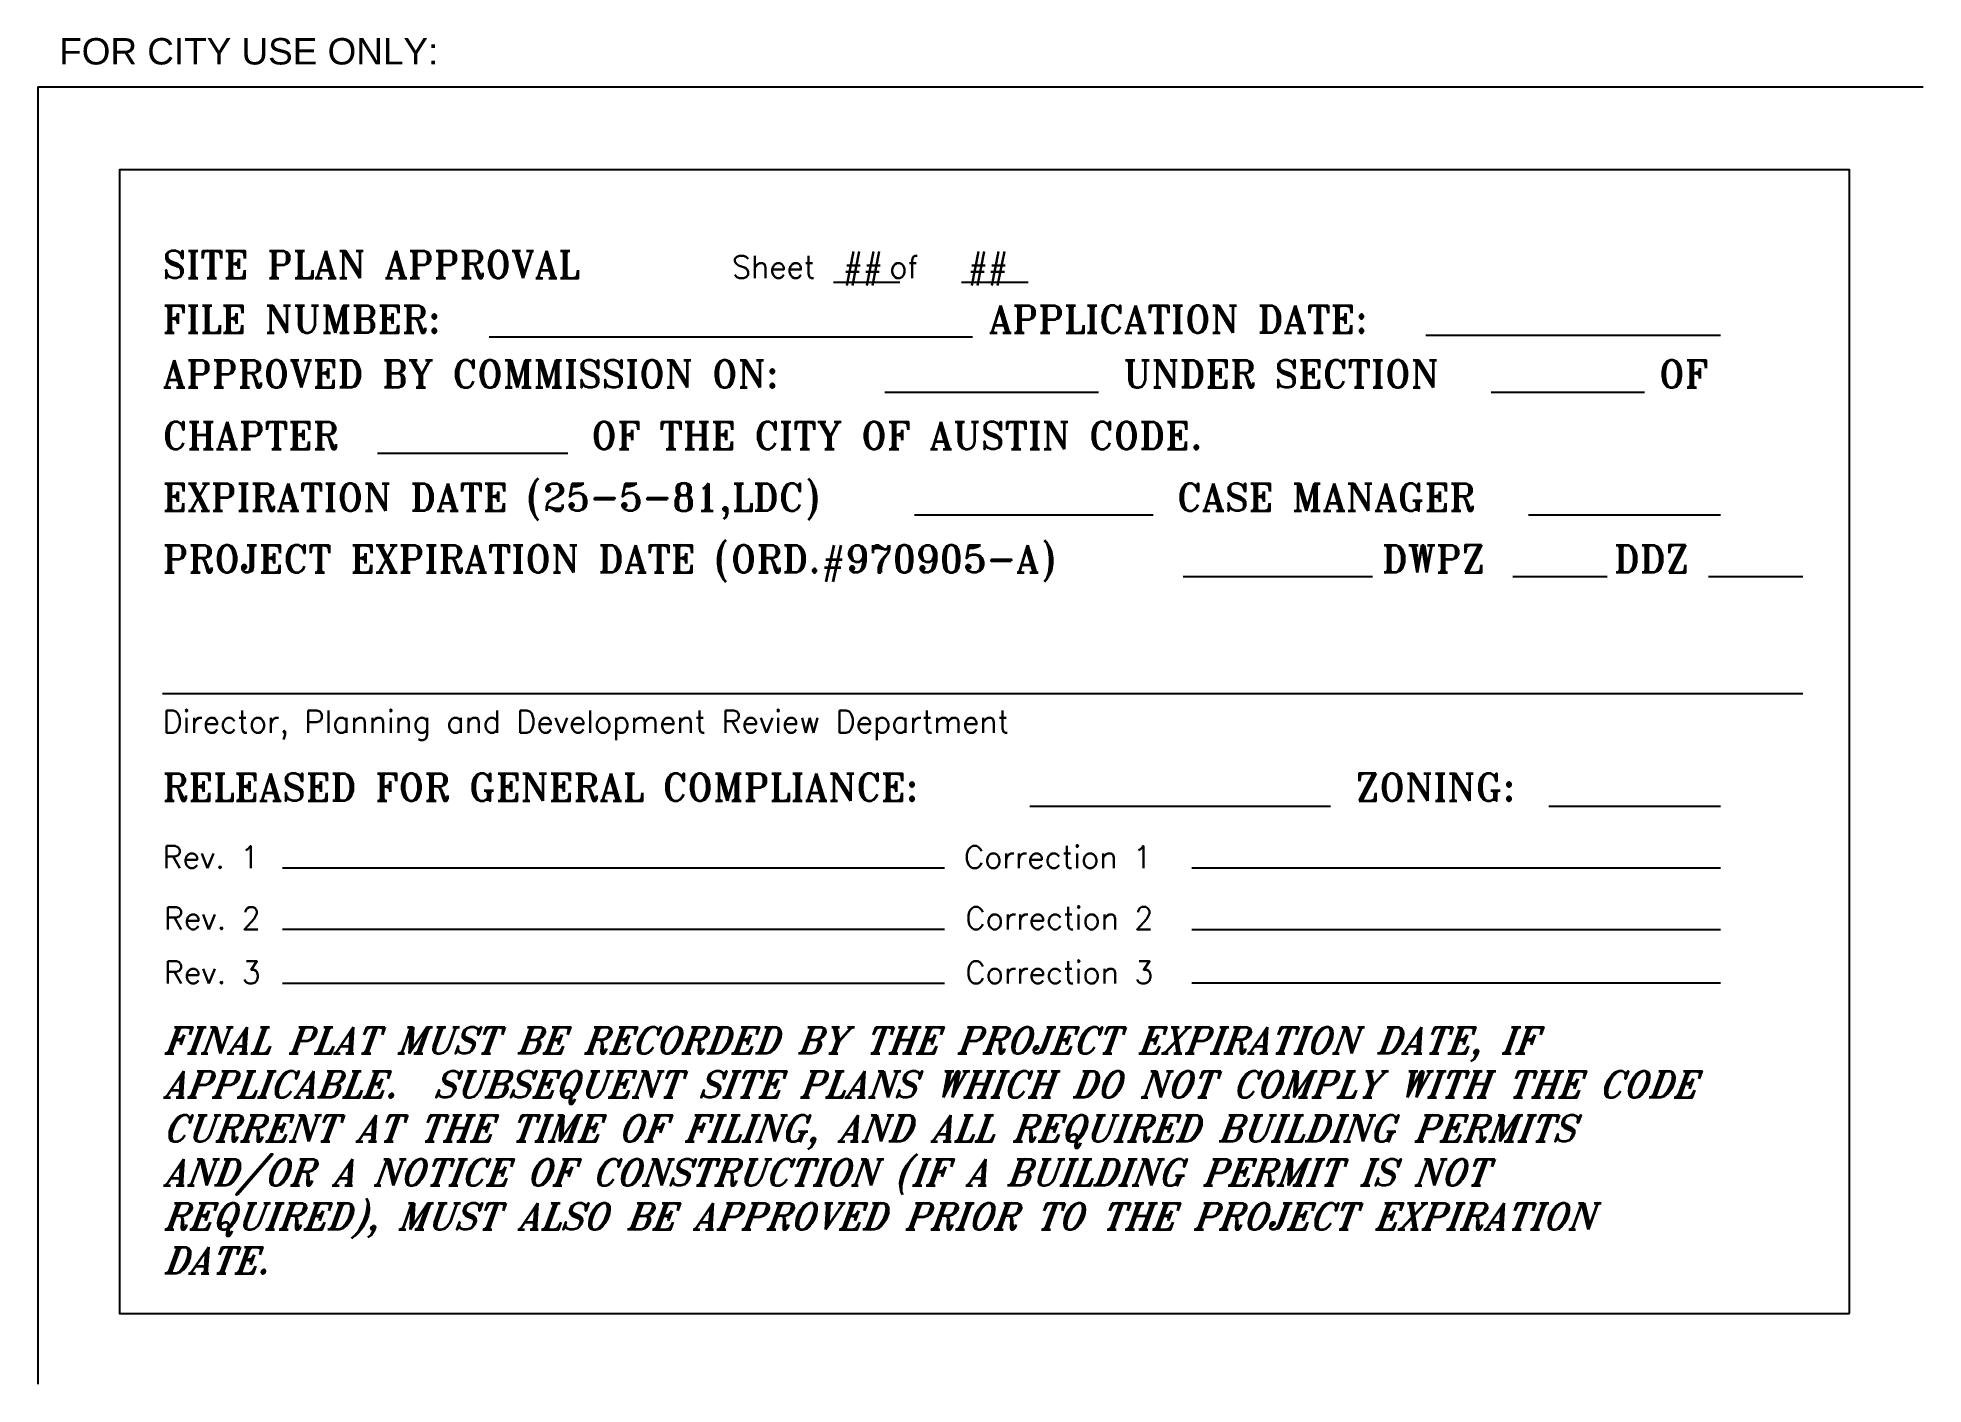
# Paper-space layout 'Layout1' of a CAD drawing. Header units: feet. Extents: x 0.4 to 33.5, y 0.6 to 7.7.
# Drawn here: x 28.5 to 33.5, y 0.85 to 4.421 of the extents above; entities outside this region: 4.
# The model-space entities are those that its viewports show. They can reach past a viewport. Long polylines and large blocks are cut down to what shows.
import ezdxf
from ezdxf import colors
from ezdxf.entities.mleader import LeaderData, LeaderLine
from ezdxf.enums import TextEntityAlignment as Align
from ezdxf.math import Vec2, Vec3

# ---------------------------------------------------------------- set-up
doc = ezdxf.new("R2010")
doc.units = ezdxf.units.FT
doc.header["$MEASUREMENT"] = 0
doc.layers.get('0').update_dxf_attribs({"color": 30})
doc.layers.get('Defpoints').update_dxf_attribs({"color": 30})
for name, color, linetype in [('_XREF', 1, 'Continuous'), ('C-ALIGN-TABLE', 3, 'Continuous'), ('C-DIMS', 2, 'Continuous'), ('COA', 3, 'Continuous')]:
    doc.layers.add(name, color=color, linetype=linetype)
doc.styles.add('ARIAL', font='arial.ttf')
doc.styles.add('Bury-Simplex', font='simplex.shx')
doc.styles.add('ROMANS', font='ROMANS.SHX')
doc.styles.add('ROMANT', font='ROMANT.SHX', dxfattribs={"height": 0.1})
doc.styles.get("Standard").update_dxf_attribs({"font": 'SIMPLEX.SHX'})

# ---------------------------------------------------------------- blocks, each defined once
blk = doc.blocks.new('bb')
at = {"layer": '_XREF'}
blk.add_line((2484.2943, -179.7608), (2488.967, -180.4368), dxfattribs=at)
for points in [[(2479.2353, -177.2365), (2488.967, -177.2365), (2488.967, -180.4368), (2479.2353, -180.4368)], [(2484.1216, -179.6375), (2484.2943, -179.6375), (2484.2943, -179.7608), (2484.1216, -179.7608)]]:
    blk.add_lwpolyline(points, close=True, dxfattribs=at)
blk = doc.blocks.new('_TagHexagon')
at = {"color": 0, "linetype": 'ByBlock', "transparency": 16777216}
blk.add_lwpolyline([(-0.1443, 0), (-0.0722, 0.125), (0.0722, 0.125), (0.1443, 0), (0.0722, -0.125), (-0.0722, -0.125)], close=True, dxfattribs=at)
at = {"layer": 'C-DIMS', "color": 0, "transparency": 16777216, "style": 'ARIAL'}
blk.add_attdef('TAGNUMBER', text='', height=0.0938, dxfattribs=at).set_placement((0, 0), align=Align.MIDDLE)

msp = doc.modelspace()

# ---------------------------------------------------------------- block references
at = {"layer": 'C-ALIGN-TABLE', "xscale": 40.54652674428195, "yscale": 40.54652674428195, "zscale": 40.54652674428195}
msp.add_blockref('bb', (-98238.38, 7104.04), dxfattribs=at)

# ---------------------------------------------------------------- texts
at = {"layer": 'Defpoints', "char_height": 16, "attachment_point": 5, "rotation": 90, "style": 'Bury-Simplex'}
for s, insert in [('PRESSURE PIPE NETWORK STYLES', (2330.78, 81.7)), ('PIPE NETWORK STYLES', (2030.78, 81.7))]:
    msp.add_mtext(s, dxfattribs=dict(at, insert=insert))

# ---------------------------------------------------------------- leaders
at = {"layer": '_XREF'}
ml = msp.add_multileader_block('Standard', dxfattribs=at)
ml.set_content('_TagHexagon', color=256, scale=40)
ml.set_attribute('TAGNUMBER', '6', width=0)
ml.set_leader_properties(color=256)
ml.build(insert=Vec2(0, 0))
ml.multileader.update_dxf_attribs({"dogleg_length": 0.12, "arrow_head_size": 6, "scale": 40})
ctx = ml.context
ctx.base_point, ctx.scale, ctx.char_height, ctx.arrow_head_size, ctx.landing_gap_size, ctx.plane_origin = Vec3(1794.47, -142.75), 40, 3.2, 6, 1.6, Vec3(1735.76, -214.6)
notes = []
notes.append((ctx, [(0, (1, 1, 0), (1789.67, -142.75), (1, 0), 4.8, [(0, [(1787.2, -155.86)], 0, [])])]))
ctx.block.insert = Vec3(1800.24, -142.75)
ml = msp.add_multileader_block('Standard', dxfattribs=at)
ml.set_content('_TagHexagon', color=256, scale=40)
ml.set_attribute('TAGNUMBER', '2', width=0)
ml.set_leader_properties(color=256)
ml.build(insert=Vec2(0, 0))
ml.multileader.update_dxf_attribs({"dogleg_length": 0.12, "arrow_head_size": 6, "scale": 40})
ctx = ml.context
ctx.base_point, ctx.scale, ctx.char_height, ctx.arrow_head_size, ctx.landing_gap_size, ctx.plane_origin = Vec3(1772.44, -143.54), 40, 3.2, 6, 1.6, Vec3(1713.73, -215.39)
notes.append((ctx, [(0, (1, 1, 0), (1767.64, -143.54), (1, 0), 4.8, [(0, [(1731.94, -178.27)], 0, [])])]))
ctx.block.insert = Vec3(1778.21, -143.54)
ml = msp.add_multileader_block('Standard', dxfattribs=at)
ml.set_content('_TagHexagon', color=256, scale=40)
ml.set_attribute('TAGNUMBER', '5', width=0)
ml.set_leader_properties(color=256)
ml.build(insert=Vec2(0, 0))
ml.multileader.update_dxf_attribs({"dogleg_length": 0.12, "arrow_head_size": 6, "scale": 40})
ctx = ml.context
ctx.base_point, ctx.scale, ctx.char_height, ctx.arrow_head_size, ctx.landing_gap_size, ctx.plane_origin = Vec3(2485.71, -155.89), 40, 3.2, 6, 1.6, Vec3(2427, -227.74)
notes.append((ctx, [(0, (1, 1, 0), (2480.91, -155.89), (1, 0), 4.8, [(0, [(2445.21, -190.62)], 0, [])])]))
ctx.block.insert = Vec3(2491.48, -155.89)
ml = msp.add_multileader_block('Standard', dxfattribs=at)
ml.set_content('_TagHexagon', color=256, scale=40)
ml.set_attribute('TAGNUMBER', '3', width=0)
ml.set_leader_properties(color=256)
ml.build(insert=Vec2(0, 0))
ml.multileader.update_dxf_attribs({"dogleg_length": 0.12, "arrow_head_size": 6, "scale": 40})
ctx = ml.context
ctx.base_point, ctx.scale, ctx.char_height, ctx.arrow_head_size, ctx.landing_gap_size, ctx.plane_origin = Vec3(1770.39, -165.02), 40, 3.2, 6, 1.6, Vec3(1711.68, -236.87)
notes.append((ctx, [(0, (1, 1, 0), (1765.59, -165.02), (1, 0), 4.8, [(0, [(1729.89, -199.75)], 0, [])])]))
ctx.block.insert = Vec3(1776.16, -165.02)
ml = msp.add_multileader_block('Standard', dxfattribs=at)
ml.set_content('_TagHexagon', color=256, scale=40)
ml.set_attribute('TAGNUMBER', '5', width=0)
ml.set_leader_properties(color=256)
ml.build(insert=Vec2(0, 0))
ml.multileader.update_dxf_attribs({"dogleg_length": 0.12, "arrow_head_size": 6, "scale": 40})
ctx = ml.context
ctx.base_point, ctx.scale, ctx.char_height, ctx.arrow_head_size, ctx.landing_gap_size, ctx.plane_origin = Vec3(1801.26, -165.06), 40, 3.2, 6, 1.6, Vec3(1742.55, -236.91)
notes.append((ctx, [(0, (1, 1, 0), (1796.46, -165.06), (1, 0), 4.8, [(0, [(1760.76, -199.79)], 0, [])])]))
ctx.block.insert = Vec3(1807.03, -165.06)
for ctx, leaders in notes:
    for number, flags, end, landing, length, lines in leaders:
        leader = LeaderData()
        leader.index, (leader.has_last_leader_line, leader.has_dogleg_vector, leader.attachment_direction) = number, flags
        leader.last_leader_point, leader.dogleg_vector, leader.dogleg_length = Vec3(end), Vec3(landing), length
        for number, points, colour, breaks in lines:
            line = LeaderLine()
            line.index, line.vertices, line.color, line.breaks = number, Vec3.list(points), colors.encode_raw_color(colour), breaks
            leader.lines.append(line)
        ctx.leaders.append(leader)

psp = doc.layouts.get("Layout1")

# ---------------------------------------------------------------- linework, layer by layer
at = {"layer": '_XREF', "flags": 128}
psp.add_lwpolyline([(5.911, 3.9634), (5.906, 0.6094), (10.1402, 0.5604), (10.0258, 2.3087), (7.3446, 2.7662), (8.4563, 3.8936)], close=True, dxfattribs=at)
at = {"layer": 'COA'}
for p, q in [((28.5, 4.2904), (33.5, 4.2904)), ((28.5, 4.2904), (28.5, 0.85)), ((30.61, 3.7722), (30.7865, 3.7722)), ((30.95, 3.7722), (31.1265, 3.7722)), ((29.6975, 3.6276), (30.9786, 3.6276)), ((32.1811, 3.6317), (32.9619, 3.6317)), ((30.7464, 3.4807), (31.3133, 3.4807)), ((32.3543, 3.4807), (32.7611, 3.4807)), ((29.401, 3.3194), (29.9054, 3.3194)), ((30.8247, 3.1558), (31.4576, 3.1558)), ((32.4534, 3.1558), (32.9619, 3.1558)), ((31.537, 2.9923), (32.0394, 2.9923)), ((32.4114, 2.9923), (32.6617, 2.9923)), ((32.9305, 2.9923), (33.1807, 2.9923)), ((28.831, 2.6818), (33.1807, 2.6818)), ((31.1306, 2.383), (31.9279, 2.383)), ((32.5071, 2.383), (32.9619, 2.383)), ((29.1489, 2.2191), (30.9048, 2.2191)), ((31.5605, 2.2191), (32.9619, 2.2191)), ((29.1489, 2.0572), (30.9048, 2.0572)), ((31.5605, 2.0558), (32.9619, 2.0558)), ((29.1489, 1.9134), (30.9048, 1.9134)), ((31.5605, 1.9143), (32.9619, 1.9143))]:
    psp.add_line(p, q, dxfattribs=at)
psp.add_lwpolyline([(33.3044, 1.0373), (33.3044, 4.0704), (28.7173, 4.0704), (28.7173, 1.0373)], close=True, dxfattribs=at)

# ---------------------------------------------------------------- texts
for s, height, style, p in [('FOR CITY USE ONLY:', 0.07, 'ARIAL', (28.557, 4.3497)), ('SITE PLAN APPROVAL', 0.072625, 'ROMANT', (28.831, 3.7832)), ('##', 0.05932, 'ROMANS', (30.635, 3.7832)), ('##', 0.05932, 'ROMANS', (30.9667, 3.7832)), ('Sheet    of', 0.059325, 'ROMANS', (30.3409, 3.7832)), ('FILE NUMBER:', 0.072625, 'ROMANT', (28.831, 3.638)), ('APPLICATION DATE:', 0.072625, 'ROMANT', (31.022, 3.638)), ('APPROVED BY COMMISSION ON:', 0.072625, 'ROMANT', (28.831, 3.4928)), ('UNDER SECTION', 0.072625, 'ROMANT', (31.3784, 3.4928)), ('OF', 0.07262, 'ROMANT', (32.7989, 3.4928)), ('CHAPTER', 0.07262, 'ROMANT', (28.831, 3.3293)), ('OF THE CITY OF AUSTIN CODE.', 0.072625, 'ROMANT', (29.9676, 3.3293)), ('EXPIRATION DATE (25-5-81,LDC)', 0.072625, 'ROMANT', (28.831, 3.1658)), ('CASE MANAGER', 0.072625, 'ROMANT', (31.5209, 3.1658)), ('PROJECT EXPIRATION DATE (ORD.#970905-A)', 0.072625, 'ROMANT', (28.831, 3.0023)), ('DWPZ', 0.07262, 'ROMANT', (32.0643, 3.0023)), ('DDZ', 0.07262, 'ROMANT', (32.6797, 3.0023)), ('Director, Planning and Development Review Department', 0.059325, 'ROMANS', (28.831, 2.5775)), ('RELEASED FOR GENERAL COMPLIANCE:', 0.072625, 'ROMANT', (28.831, 2.3972)), ('ZONING:', 0.07262, 'ROMANT', (31.9951, 2.3972)), ('Rev. 1', 0.05932, 'ROMANS', (28.831, 2.2182)), ('Correction 1', 0.059325, 'ROMANS', (30.9565, 2.2182)), ('Rev. 2', 0.05932, 'ROMANS', (28.8347, 2.0563)), ('Correction 2', 0.059325, 'ROMANS', (30.9602, 2.0563)), ('Rev. 3', 0.05932, 'ROMANS', (28.8347, 1.9125)), ('Correction 3', 0.059325, 'ROMANS', (30.9602, 1.9125))]:
    psp.add_text(s, height=height, dxfattribs=dict(at, style=style)).set_placement(p)
at = {"layer": 'COA', "color": 3, "style": 'ROMANS'}
for p in [(30.635, 3.7832), (30.9667, 3.7832)]:
    psp.add_text('##', height=0.05932, dxfattribs=at).set_placement(p)
at = {"layer": 'COA', "insert": (28.831, 1.7969), "char_height": 0.07, "width": 4.450907, "attachment_point": 1, "style": 'ROMANT'}
psp.add_mtext('{\\Q20;FINAL PLAT MUST BE RECORDED BY THE PROJECT EXPIRATION DATE, IF APPLICABLE.  SUBSEQUENT SITE PLANS WHICH DO NOT COMPLY WITH THE CODE CURRENT AT THE TIME OF FILING, AND ALL REQUIRED BUILDING PERMITS AND/OR A NOTICE OF CONSTRUCTION (IF A BUILDING PERMIT IS NOT REQUIRED), MUST ALSO BE APPROVED PRIOR TO THE PROJECT EXPIRATION DATE.}', dxfattribs=at)

# ---------------------------------------------------------------- viewports
at = {"layer": '_XREF', "view_target_point": (3905080.9632, 11565203.7204)}
psp.add_viewport(center=(5.2462, 6.0521), size=(9.7317, 3.200319), view_center_point=(-3903012.5394, -11565313.3421), view_height=209.034827, dxfattribs=at)
psp.add_viewport(center=(3.0125, 2.3357), size=(5.1416, 3.542916), view_center_point=(-3903233.1584, -11565373.309), view_height=145.424444, status=3, dxfattribs=at)
vp = psp.add_viewport(center=(8.0231, 2.2619), size=(4.2342, 3.403033), view_center_point=(-3902573.4251, -11565351.985), view_height=136.121313, status=4, dxfattribs=at)
vp.dxf.flags = 0x10000  # cut along an outline
vp.dxf.clipping_boundary_handle = psp.add_lwpolyline([(5.911, 3.9634), (5.906, 0.6094), (10.1402, 0.5604), (10.0258, 2.3087), (7.3446, 2.7662), (8.4563, 3.8936)], format="xyb", close=True, dxfattribs={"invisible": 1}).dxf.handle

doc.saveas('drawing.dxf')
